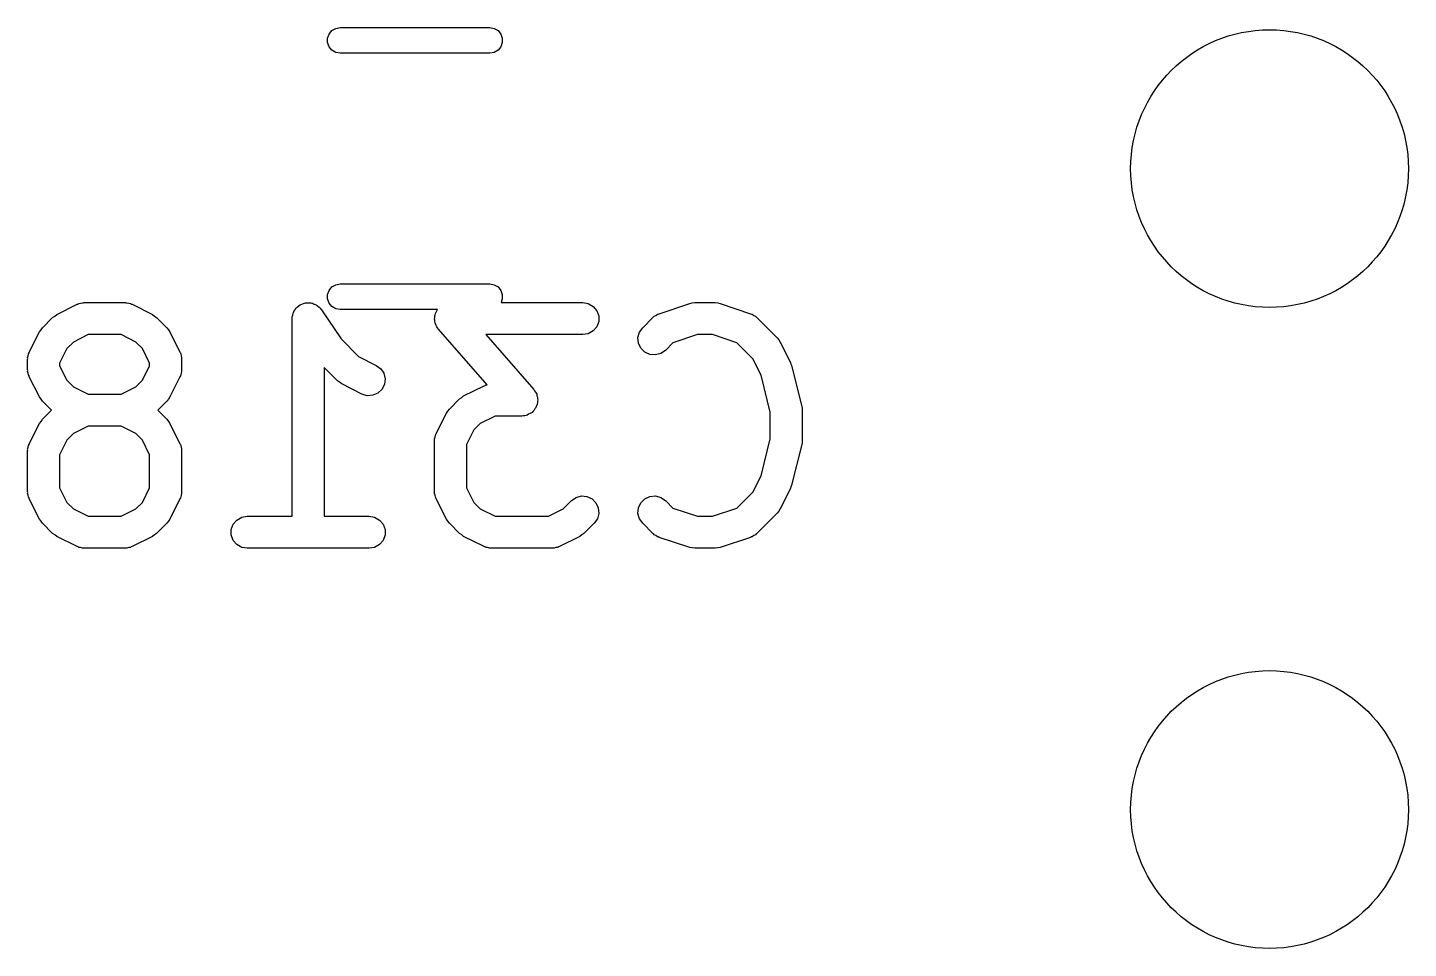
# Model space of a CAD drawing. Extents: x 25 to 326, y -201 to -21.
# Drawn here: x 181.69 to 188.15, y -132.15 to -127.84 of the extents above; entities that cross this region are included whole.
import ezdxf

# ---------------------------------------------------------------- set-up
doc = ezdxf.new("R2010")
doc.units = 0
doc.header["$MEASUREMENT"] = 0
doc.layers.add('BLACK', color=7, linetype='CONTINUOUS')

msp = doc.modelspace()

# ---------------------------------------------------------------- linework, layer by layer
at = {"layer": 'Black'}
for p, q in [((183.091, -127.89), (183.098, -127.87)), ((183.091, -127.91), (183.091, -127.89)), ((183.098, -127.87), (183.111, -127.854)), ((183.111, -127.854), (183.129, -127.844)), ((183.129, -127.844), (183.15, -127.84)), ((183.15, -127.84), (183.85, -127.84)), ((183.85, -127.84), (183.871, -127.844)), ((183.871, -127.844), (183.889, -127.854)), ((183.889, -127.854), (183.902, -127.87)), ((183.902, -127.87), (183.909, -127.89)), ((183.909, -127.89), (183.909, -127.91)), ((183.098, -127.93), (183.091, -127.91)), ((183.111, -127.946), (183.098, -127.93)), ((183.129, -127.956), (183.111, -127.946)), ((183.15, -127.96), (183.129, -127.956)), ((183.85, -127.96), (183.15, -127.96)), ((183.871, -127.956), (183.85, -127.96)), ((183.889, -127.946), (183.871, -127.956)), ((183.902, -127.93), (183.889, -127.946)), ((183.909, -127.91), (183.902, -127.93)), ((183.098, -129.07), (183.111, -129.054)), ((183.111, -129.054), (183.129, -129.044)), ((183.129, -129.044), (183.15, -129.04)), ((183.15, -129.04), (183.85, -129.04)), ((183.85, -129.04), (183.871, -129.044)), ((183.871, -129.044), (183.889, -129.054)), ((183.889, -129.054), (183.902, -129.07)), ((181.927, -129.132), (181.935, -129.13)), ((181.935, -129.13), (181.944, -129.128)), ((181.944, -129.128), (181.948, -129.128)), ((181.948, -129.128), (181.952, -129.127)), ((181.952, -129.127), (182.143, -129.127)), ((182.143, -129.127), (182.147, -129.128)), ((182.147, -129.128), (182.151, -129.128)), ((182.151, -129.128), (182.16, -129.13)), ((182.16, -129.13), (182.169, -129.132)), ((182.979, -129.132), (182.987, -129.129)), ((182.987, -129.129), (182.991, -129.129)), ((182.991, -129.129), (182.995, -129.128)), ((182.995, -129.128), (183.004, -129.129)), ((183.004, -129.129), (183.013, -129.129)), ((183.013, -129.129), (183.017, -129.13)), ((183.017, -129.13), (183.021, -129.13)), ((183.021, -129.13), (183.029, -129.134)), ((183.091, -129.09), (183.098, -129.07)), ((183.091, -129.11), (183.091, -129.09)), ((183.098, -129.13), (183.091, -129.11)), ((183.111, -129.146), (183.098, -129.13)), ((183.902, -129.07), (183.909, -129.09)), ((183.909, -129.11), (183.903, -129.127)), ((183.903, -129.127), (184.286, -129.127)), ((183.909, -129.09), (183.909, -129.11)), ((184.286, -129.127), (184.311, -129.132)), ((184.786, -129.131), (184.798, -129.129)), ((184.798, -129.129), (184.81, -129.127)), ((184.81, -129.127), (184.905, -129.127)), ((184.905, -129.127), (184.917, -129.129)), ((184.917, -129.129), (184.928, -129.131)), ((181.804, -129.197), (181.814, -129.19)), ((181.814, -129.19), (181.824, -129.183)), ((181.824, -129.183), (181.919, -129.135)), ((181.919, -129.135), (181.923, -129.134)), ((181.923, -129.134), (181.927, -129.132)), ((182.169, -129.132), (182.172, -129.134)), ((182.172, -129.134), (182.176, -129.135)), ((182.176, -129.135), (182.272, -129.183)), ((182.272, -129.183), (182.281, -129.19)), ((182.281, -129.19), (182.291, -129.197)), ((182.925, -129.194), (182.928, -129.186)), ((182.926, -129.198), (182.925, -129.194)), ((182.928, -129.186), (182.93, -129.177)), ((182.93, -129.177), (182.932, -129.173)), ((182.932, -129.173), (182.933, -129.169)), ((182.933, -129.169), (182.938, -129.162)), ((182.938, -129.162), (182.943, -129.154)), ((182.943, -129.154), (182.946, -129.152)), ((182.946, -129.152), (182.948, -129.148)), ((182.948, -129.148), (182.956, -129.143)), ((182.956, -129.143), (182.963, -129.137)), ((182.963, -129.137), (182.966, -129.136)), ((182.966, -129.136), (182.97, -129.134)), ((182.97, -129.134), (182.979, -129.132)), ((183.029, -129.134), (183.037, -129.137)), ((183.037, -129.137), (183.041, -129.14)), ((183.041, -129.14), (183.044, -129.142)), ((183.044, -129.142), (183.051, -129.148)), ((183.051, -129.148), (183.057, -129.154)), ((183.057, -129.154), (183.06, -129.158)), ((183.06, -129.158), (183.062, -129.161)), ((183.062, -129.161), (183.154, -129.297)), ((183.129, -129.156), (183.111, -129.146)), ((183.15, -129.16), (183.129, -129.156)), ((183.606, -129.16), (183.15, -129.16)), ((183.593, -129.189), (183.595, -129.184)), ((183.593, -129.197), (183.593, -129.189)), ((183.595, -129.184), (183.596, -129.178)), ((183.596, -129.178), (183.599, -129.172)), ((183.599, -129.172), (183.602, -129.165)), ((183.602, -129.165), (183.605, -129.16)), ((183.605, -129.16), (183.606, -129.16)), ((184.311, -129.132), (184.334, -129.145)), ((184.334, -129.145), (184.351, -129.165)), ((184.351, -129.165), (184.36, -129.189)), ((184.36, -129.189), (184.36, -129.215)), ((184.614, -129.197), (184.617, -129.194)), ((184.617, -129.194), (184.62, -129.191)), ((184.62, -129.191), (184.628, -129.187)), ((184.628, -129.187), (184.635, -129.182)), ((184.635, -129.182), (184.639, -129.181)), ((184.639, -129.181), (184.643, -129.179)), ((184.643, -129.179), (184.786, -129.131)), ((184.928, -129.131), (185.071, -129.179)), ((185.071, -129.179), (185.075, -129.181)), ((185.075, -129.181), (185.079, -129.182)), ((185.079, -129.182), (185.087, -129.187)), ((185.087, -129.187), (185.094, -129.191)), ((185.094, -129.191), (185.097, -129.194)), ((185.097, -129.194), (185.101, -129.197)), ((181.742, -129.264), (181.75, -129.254)), ((181.75, -129.254), (181.756, -129.245)), ((181.756, -129.245), (181.804, -129.197)), ((182.291, -129.197), (182.339, -129.245)), ((182.339, -129.245), (182.346, -129.254)), ((182.346, -129.254), (182.353, -129.264)), ((182.925, -129.202), (182.926, -129.198)), ((182.925, -130.127), (182.925, -129.202)), ((183.592, -129.204), (183.593, -129.197)), ((183.593, -129.21), (183.592, -129.204)), ((183.593, -129.215), (183.593, -129.21)), ((183.595, -129.222), (183.593, -129.215)), ((183.597, -129.229), (183.595, -129.222)), ((183.6, -129.234), (183.597, -129.229)), ((183.602, -129.24), (183.6, -129.234)), ((183.606, -129.245), (183.602, -129.24)), ((183.61, -129.252), (183.606, -129.245)), ((183.838, -129.512), (183.61, -129.252)), ((184.351, -129.24), (184.334, -129.26)), ((184.36, -129.215), (184.351, -129.24)), ((184.551, -129.266), (184.566, -129.245)), ((184.566, -129.245), (184.614, -129.197)), ((185.101, -129.197), (185.196, -129.292)), ((181.695, -129.359), (181.742, -129.264)), ((181.902, -129.312), (181.871, -129.342)), ((181.97, -129.277), (181.902, -129.312)), ((182.125, -129.277), (181.97, -129.277)), ((182.194, -129.312), (182.125, -129.277)), ((182.224, -129.342), (182.194, -129.312)), ((182.353, -129.264), (182.4, -129.359)), ((183.154, -129.297), (183.235, -129.379)), ((184.286, -129.277), (183.832, -129.277)), ((183.832, -129.277), (184.056, -129.534)), ((184.311, -129.273), (184.286, -129.277)), ((184.334, -129.26), (184.311, -129.273)), ((184.544, -129.291), (184.551, -129.266)), ((184.547, -129.317), (184.544, -129.291)), ((184.558, -129.341), (184.547, -129.317)), ((184.707, -129.316), (184.672, -129.351)), ((184.822, -129.277), (184.707, -129.316)), ((184.893, -129.277), (184.822, -129.277)), ((185.007, -129.316), (184.893, -129.277)), ((185.081, -129.39), (185.007, -129.316)), ((185.196, -129.292), (185.203, -129.302)), ((185.203, -129.302), (185.21, -129.312)), ((185.21, -129.312), (185.258, -129.407)), ((181.687, -129.384), (181.69, -129.376)), ((181.688, -129.389), (181.687, -129.384)), ((181.687, -129.393), (181.688, -129.389)), ((181.69, -129.376), (181.691, -129.367)), ((181.691, -129.367), (181.694, -129.363)), ((181.694, -129.363), (181.695, -129.359)), ((181.871, -129.342), (181.837, -129.411)), ((182.258, -129.411), (182.224, -129.342)), ((182.4, -129.359), (182.402, -129.363)), ((182.402, -129.363), (182.404, -129.367)), ((182.404, -129.367), (182.405, -129.376)), ((182.405, -129.376), (182.408, -129.384)), ((182.408, -129.384), (182.408, -129.389)), ((182.408, -129.389), (182.408, -129.393)), ((183.235, -129.379), (183.319, -129.421)), ((184.576, -129.359), (184.558, -129.341)), ((184.6, -129.37), (184.576, -129.359)), ((184.626, -129.372), (184.6, -129.37)), ((184.651, -129.366), (184.626, -129.372)), ((184.672, -129.351), (184.651, -129.366)), ((181.687, -129.44), (181.687, -129.393)), ((181.688, -129.445), (181.687, -129.44)), ((181.687, -129.449), (181.688, -129.445)), ((181.69, -129.457), (181.687, -129.449)), ((181.837, -129.411), (181.837, -129.423)), ((181.837, -129.423), (181.871, -129.491)), ((182.224, -129.491), (182.258, -129.423)), ((182.258, -129.423), (182.258, -129.411)), ((182.408, -129.449), (182.405, -129.457)), ((182.408, -129.393), (182.408, -129.44)), ((182.408, -129.44), (182.408, -129.445)), ((182.408, -129.445), (182.408, -129.449)), ((183.137, -129.494), (183.075, -129.431)), ((183.075, -129.431), (183.075, -130.127)), ((183.319, -129.421), (183.34, -129.437)), ((183.34, -129.437), (183.355, -129.458)), ((185.12, -129.467), (185.081, -129.39)), ((185.258, -129.407), (185.26, -129.415)), ((185.26, -129.415), (185.263, -129.422)), ((185.263, -129.422), (185.311, -129.613)), ((181.691, -129.466), (181.69, -129.457)), ((181.694, -129.47), (181.691, -129.466)), ((181.695, -129.474), (181.694, -129.47)), ((181.742, -129.569), (181.695, -129.474)), ((181.871, -129.491), (181.902, -129.522)), ((182.194, -129.522), (182.224, -129.491)), ((182.4, -129.474), (182.353, -129.569)), ((182.402, -129.47), (182.4, -129.474)), ((182.404, -129.466), (182.402, -129.47)), ((182.405, -129.457), (182.404, -129.466)), ((183.147, -129.5), (183.137, -129.494)), ((183.157, -129.508), (183.147, -129.5)), ((183.252, -129.555), (183.157, -129.508)), ((183.358, -129.509), (183.346, -129.533)), ((183.355, -129.458), (183.361, -129.484)), ((183.361, -129.484), (183.358, -129.509)), ((183.728, -129.564), (183.824, -129.516)), ((183.824, -129.516), (183.828, -129.515)), ((183.828, -129.515), (183.831, -129.513)), ((183.831, -129.513), (183.838, -129.512)), ((185.163, -129.64), (185.12, -129.467)), ((181.75, -129.579), (181.742, -129.569)), ((181.756, -129.589), (181.75, -129.579)), ((181.902, -129.522), (181.97, -129.556)), ((181.97, -129.556), (182.125, -129.556)), ((182.125, -129.556), (182.194, -129.522)), ((182.346, -129.579), (182.339, -129.589)), ((182.353, -129.569), (182.346, -129.579)), ((183.277, -129.563), (183.252, -129.555)), ((183.303, -129.561), (183.277, -129.563)), ((183.327, -129.551), (183.303, -129.561)), ((183.346, -129.533), (183.327, -129.551)), ((183.661, -129.626), (183.709, -129.578)), ((183.709, -129.578), (183.719, -129.571)), ((183.719, -129.571), (183.728, -129.564)), ((184.056, -129.534), (184.06, -129.54)), ((184.06, -129.54), (184.065, -129.546)), ((184.065, -129.546), (184.067, -129.551)), ((184.067, -129.551), (184.07, -129.556)), ((184.07, -129.556), (184.071, -129.563)), ((184.071, -129.563), (184.074, -129.57)), ((184.074, -129.57), (184.074, -129.576)), ((184.074, -129.576), (184.075, -129.582)), ((184.075, -129.582), (184.074, -129.589)), ((181.799, -129.631), (181.756, -129.589)), ((181.756, -129.673), (181.799, -129.631)), ((182.339, -129.589), (182.297, -129.631)), ((182.297, -129.631), (182.339, -129.673)), ((183.6, -129.74), (183.647, -129.645)), ((183.647, -129.645), (183.654, -129.635)), ((183.654, -129.635), (183.661, -129.626)), ((184.039, -129.647), (184.032, -129.65)), ((184.043, -129.644), (184.039, -129.647)), ((184.048, -129.641), (184.043, -129.644)), ((184.053, -129.635), (184.048, -129.641)), ((184.058, -129.63), (184.053, -129.635)), ((184.061, -129.625), (184.058, -129.63)), ((184.065, -129.621), (184.061, -129.625)), ((184.067, -129.614), (184.065, -129.621)), ((184.071, -129.608), (184.067, -129.614)), ((184.072, -129.602), (184.071, -129.608)), ((184.074, -129.596), (184.072, -129.602)), ((184.074, -129.589), (184.074, -129.596)), ((185.163, -129.765), (185.163, -129.64)), ((185.311, -129.613), (185.312, -129.622)), ((185.312, -129.622), (185.313, -129.631)), ((185.313, -129.631), (185.313, -129.774)), ((181.695, -129.788), (181.742, -129.693)), ((181.742, -129.693), (181.75, -129.683)), ((181.75, -129.683), (181.756, -129.673)), ((181.97, -129.706), (181.902, -129.74)), ((182.125, -129.706), (181.97, -129.706)), ((182.194, -129.74), (182.125, -129.706)), ((182.339, -129.673), (182.346, -129.683)), ((182.346, -129.683), (182.353, -129.693)), ((182.353, -129.693), (182.4, -129.788)), ((183.806, -129.693), (183.776, -129.723)), ((183.875, -129.658), (183.806, -129.693)), ((184, -129.658), (183.875, -129.658)), ((184.007, -129.657), (184, -129.658)), ((184.015, -129.657), (184.007, -129.657)), ((184.02, -129.655), (184.015, -129.657)), ((184.026, -129.654), (184.02, -129.655)), ((184.032, -129.65), (184.026, -129.654)), ((181.871, -129.771), (181.837, -129.839)), ((181.902, -129.74), (181.871, -129.771)), ((182.224, -129.771), (182.194, -129.74)), ((182.258, -129.839), (182.224, -129.771)), ((183.592, -129.765), (183.595, -129.757)), ((183.592, -129.77), (183.592, -129.765)), ((183.592, -129.774), (183.592, -129.77)), ((183.592, -130.012), (183.592, -129.774)), ((183.595, -129.757), (183.596, -129.748)), ((183.596, -129.748), (183.598, -129.744)), ((183.598, -129.744), (183.6, -129.74)), ((183.776, -129.723), (183.742, -129.792)), ((185.12, -129.938), (185.163, -129.765)), ((185.313, -129.774), (185.312, -129.783)), ((181.687, -129.813), (181.69, -129.804)), ((181.688, -129.817), (181.687, -129.813)), ((181.687, -129.821), (181.688, -129.817)), ((181.687, -130.012), (181.687, -129.821)), ((181.69, -129.804), (181.691, -129.796)), ((181.691, -129.796), (181.694, -129.792)), ((181.694, -129.792), (181.695, -129.788)), ((181.837, -129.839), (181.837, -129.994)), ((182.258, -129.994), (182.258, -129.839)), ((182.4, -129.788), (182.402, -129.792)), ((182.402, -129.792), (182.404, -129.796)), ((182.404, -129.796), (182.405, -129.804)), ((182.405, -129.804), (182.408, -129.813)), ((182.408, -129.813), (182.408, -129.817)), ((182.408, -129.817), (182.408, -129.821)), ((182.408, -129.821), (182.408, -130.012)), ((183.742, -129.792), (183.742, -129.994)), ((185.311, -129.792), (185.263, -129.982)), ((185.312, -129.783), (185.311, -129.792)), ((185.081, -130.015), (185.12, -129.938)), ((181.688, -130.016), (181.687, -130.012)), ((181.687, -130.02), (181.688, -130.016)), ((181.69, -130.029), (181.687, -130.02)), ((181.691, -130.038), (181.69, -130.029)), ((181.837, -129.994), (181.871, -130.063)), ((182.224, -130.063), (182.258, -129.994)), ((182.405, -130.029), (182.404, -130.038)), ((182.408, -130.02), (182.405, -130.029)), ((182.408, -130.012), (182.408, -130.016)), ((182.408, -130.016), (182.408, -130.02)), ((183.592, -130.016), (183.592, -130.012)), ((183.592, -130.02), (183.592, -130.016)), ((183.595, -130.029), (183.592, -130.02)), ((183.596, -130.038), (183.595, -130.029)), ((183.742, -129.994), (183.776, -130.063)), ((184.254, -130.039), (184.279, -130.032)), ((184.279, -130.032), (184.305, -130.035)), ((184.305, -130.035), (184.329, -130.046)), ((184.576, -130.046), (184.6, -130.035)), ((184.6, -130.035), (184.626, -130.032)), ((184.626, -130.032), (184.651, -130.039)), ((185.007, -130.089), (185.081, -130.015)), ((185.258, -129.998), (185.21, -130.093)), ((185.26, -129.99), (185.258, -129.998)), ((185.263, -129.982), (185.26, -129.99)), ((181.694, -130.041), (181.691, -130.038)), ((181.695, -130.045), (181.694, -130.041)), ((181.742, -130.141), (181.695, -130.045)), ((181.871, -130.063), (181.902, -130.093)), ((181.902, -130.093), (181.97, -130.127)), ((182.125, -130.127), (182.194, -130.093)), ((182.194, -130.093), (182.224, -130.063)), ((182.4, -130.045), (182.353, -130.141)), ((182.402, -130.041), (182.4, -130.045)), ((182.404, -130.038), (182.402, -130.041)), ((183.598, -130.041), (183.596, -130.038)), ((183.6, -130.045), (183.598, -130.041)), ((183.647, -130.141), (183.6, -130.045)), ((183.776, -130.063), (183.806, -130.093)), ((183.806, -130.093), (183.875, -130.127)), ((184.125, -130.127), (184.194, -130.093)), ((184.194, -130.093), (184.233, -130.054)), ((184.233, -130.054), (184.254, -130.039)), ((184.329, -130.046), (184.347, -130.064)), ((184.347, -130.064), (184.358, -130.088)), ((184.358, -130.088), (184.36, -130.114)), ((184.544, -130.114), (184.547, -130.088)), ((184.547, -130.088), (184.558, -130.064)), ((184.558, -130.064), (184.576, -130.046)), ((184.651, -130.039), (184.672, -130.054)), ((184.672, -130.054), (184.707, -130.089)), ((184.707, -130.089), (184.822, -130.127)), ((184.893, -130.127), (185.007, -130.089)), ((185.21, -130.093), (185.203, -130.103)), ((181.75, -130.15), (181.742, -130.141)), ((181.756, -130.16), (181.75, -130.15)), ((181.804, -130.208), (181.756, -130.16)), ((181.97, -130.127), (182.125, -130.127)), ((182.339, -130.16), (182.291, -130.208)), ((182.346, -130.15), (182.339, -130.16)), ((182.353, -130.141), (182.346, -130.15)), ((182.649, -130.165), (182.666, -130.145)), ((182.666, -130.145), (182.689, -130.132)), ((182.689, -130.132), (182.714, -130.127)), ((182.714, -130.127), (182.925, -130.127)), ((183.075, -130.127), (183.286, -130.127)), ((183.286, -130.127), (183.311, -130.132)), ((183.311, -130.132), (183.334, -130.145)), ((183.334, -130.145), (183.351, -130.165)), ((183.654, -130.15), (183.647, -130.141)), ((183.661, -130.16), (183.654, -130.15)), ((183.709, -130.208), (183.661, -130.16)), ((183.875, -130.127), (184.125, -130.127)), ((184.339, -130.16), (184.291, -130.208)), ((184.354, -130.139), (184.339, -130.16)), ((184.36, -130.114), (184.354, -130.139)), ((184.551, -130.139), (184.544, -130.114)), ((184.566, -130.16), (184.551, -130.139)), ((184.614, -130.208), (184.566, -130.16)), ((184.822, -130.127), (184.893, -130.127)), ((185.196, -130.113), (185.101, -130.208)), ((185.203, -130.103), (185.196, -130.113)), ((181.814, -130.215), (181.804, -130.208)), ((181.824, -130.222), (181.814, -130.215)), ((181.919, -130.269), (181.824, -130.222)), ((182.272, -130.222), (182.176, -130.269)), ((182.281, -130.215), (182.272, -130.222)), ((182.291, -130.208), (182.281, -130.215)), ((182.64, -130.189), (182.649, -130.165)), ((182.64, -130.215), (182.64, -130.189)), ((182.649, -130.24), (182.64, -130.215)), ((183.351, -130.165), (183.36, -130.189)), ((183.36, -130.215), (183.351, -130.24)), ((183.36, -130.189), (183.36, -130.215)), ((183.719, -130.215), (183.709, -130.208)), ((183.728, -130.222), (183.719, -130.215)), ((183.824, -130.269), (183.728, -130.222)), ((184.272, -130.222), (184.176, -130.269)), ((184.281, -130.215), (184.272, -130.222)), ((184.291, -130.208), (184.281, -130.215)), ((184.617, -130.21), (184.614, -130.208)), ((184.62, -130.214), (184.617, -130.21)), ((184.628, -130.218), (184.62, -130.214)), ((184.635, -130.223), (184.628, -130.218)), ((184.639, -130.224), (184.635, -130.223)), ((184.643, -130.226), (184.639, -130.224)), ((184.786, -130.274), (184.643, -130.226)), ((185.071, -130.226), (184.928, -130.274)), ((185.075, -130.224), (185.071, -130.226)), ((185.079, -130.223), (185.075, -130.224)), ((185.087, -130.218), (185.079, -130.223)), ((185.094, -130.214), (185.087, -130.218)), ((185.097, -130.21), (185.094, -130.214)), ((185.101, -130.208), (185.097, -130.21)), ((181.923, -130.271), (181.919, -130.269)), ((181.927, -130.273), (181.923, -130.271)), ((181.935, -130.274), (181.927, -130.273)), ((181.944, -130.277), (181.935, -130.274)), ((181.948, -130.277), (181.944, -130.277)), ((181.952, -130.277), (181.948, -130.277)), ((182.143, -130.277), (181.952, -130.277)), ((182.147, -130.277), (182.143, -130.277)), ((182.151, -130.277), (182.147, -130.277)), ((182.16, -130.274), (182.151, -130.277)), ((182.169, -130.273), (182.16, -130.274)), ((182.172, -130.271), (182.169, -130.273)), ((182.176, -130.269), (182.172, -130.271)), ((182.666, -130.26), (182.649, -130.24)), ((182.689, -130.273), (182.666, -130.26)), ((182.714, -130.277), (182.689, -130.273)), ((183.286, -130.277), (182.714, -130.277)), ((183.311, -130.273), (183.286, -130.277)), ((183.334, -130.26), (183.311, -130.273)), ((183.351, -130.24), (183.334, -130.26)), ((183.828, -130.271), (183.824, -130.269)), ((183.831, -130.273), (183.828, -130.271)), ((183.84, -130.274), (183.831, -130.273)), ((183.849, -130.277), (183.84, -130.274)), ((183.853, -130.277), (183.849, -130.277)), ((183.857, -130.277), (183.853, -130.277)), ((184.143, -130.277), (183.857, -130.277)), ((184.147, -130.277), (184.143, -130.277)), ((184.151, -130.277), (184.147, -130.277)), ((184.16, -130.274), (184.151, -130.277)), ((184.169, -130.273), (184.16, -130.274)), ((184.172, -130.271), (184.169, -130.273)), ((184.176, -130.269), (184.172, -130.271)), ((184.798, -130.275), (184.786, -130.274)), ((184.81, -130.277), (184.798, -130.275)), ((184.905, -130.277), (184.81, -130.277)), ((184.917, -130.275), (184.905, -130.277)), ((184.928, -130.274), (184.917, -130.275))]:
    msp.add_line(p, q, dxfattribs=at)
for centre in [(187.5, -128.5), (187.5, -131.5)]:
    msp.add_circle(centre, 0.65, dxfattribs=at)

doc.saveas('drawing.dxf')
